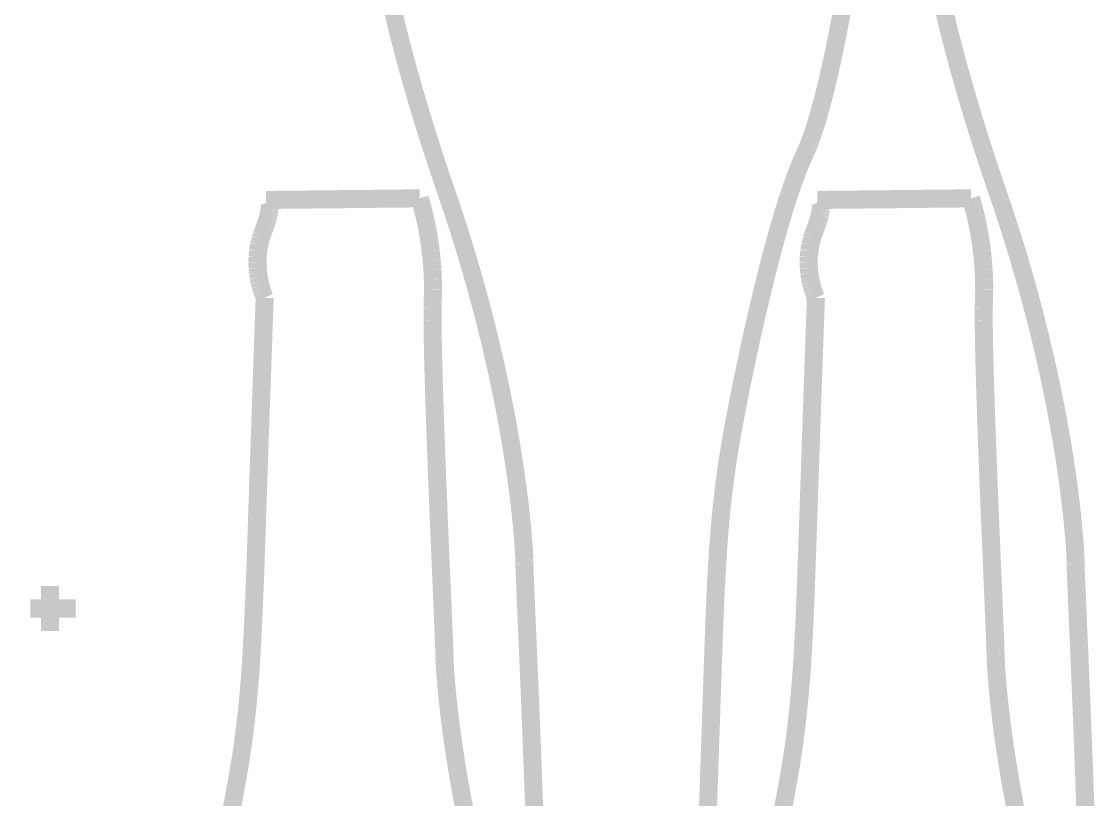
# Model space of a CAD drawing. Extents: x 0 to 49.7, y 1.1 to 69.1.
# Drawn here: x -0.04 to 20.63, y 31.4 to 46.38 of the extents above; entities that cross this region are included whole.
import ezdxf

# ---------------------------------------------------------------- set-up
doc = ezdxf.new("R2010")
doc.units = 0
doc.layers.get('0').update_dxf_attribs({"linetype": 'CONTINUOUS'})

msp = doc.modelspace()

# ---------------------------------------------------------------- linework, layer by layer
at = {"color": 24, "const_width": 0.3477502465248108}
for points in [[(7.081838256683284, 46.716261626169846), (7.153477903525594, 46.41563219712116)], [(15.686182567964465, 46.17493948616057), (15.776336997271763, 46.64963505660731)], [(17.70143822496296, 46.716261626169846), (17.77307787180527, 46.41563219712116)], [(7.153477903525594, 46.41563219712116), (7.229910418378447, 46.10907834279291)], [(17.77307787180527, 46.41563219712116), (17.849510386658125, 46.10907834279291)], [(15.638812411858378, 45.93908209319013), (15.686182567964465, 46.17493948616057)], [(7.229910418378447, 46.10907834279291), (7.311208098863368, 45.7965960834995)], [(15.590025487682748, 45.705986602018186), (15.638812411858378, 45.93908209319013)], [(17.849510386658125, 46.10907834279291), (17.930808067143044, 45.7965960834995)], [(7.311208098863368, 45.7965960834995), (7.397444569163744, 45.47818409267908)], [(17.930808067143044, 45.7965960834995), (18.017044537443418, 45.47818409267908)], [(15.53990387645284, 45.47698355419318), (15.590025487682748, 45.705986602018186)], [(7.397444569163744, 45.47818409267908), (7.488692126901103, 45.153838390646044)], [(15.488530902835667, 45.25339685845427), (15.53990387645284, 45.47698355419318)], [(18.017044537443418, 45.47818409267908), (18.10829209518078, 45.153838390646044)], [(7.488692126901103, 45.153838390646044), (7.585024396258834, 44.82355632427668)], [(15.435989684222946, 45.036559709473636), (15.488530902835667, 45.25339685845427)], [(18.10829209518078, 45.153838390646044), (18.20462436453851, 44.82355632427668)], [(15.382364167107564, 44.82779336286668), (15.435989684222946, 45.036559709473636)], [(7.585024396258834, 44.82355632427668), (7.686512348296603, 44.487336567009116)], [(15.327736266684553, 44.628429686743736), (15.355170229289591, 44.726852617597345)], [(15.355170229289591, 44.726852617597345), (15.382364167107564, 44.82779336286668)], [(18.20462436453851, 44.82355632427668), (18.30611231657628, 44.487336567009116)], [(7.686512348296603, 44.487336567009116), (7.7932309337596575, 44.145176465719636)], [(15.272190468362552, 44.43979524296766), (15.300072891787355, 44.53268906397684)], [(15.300072891787355, 44.53268906397684), (15.327736266684553, 44.628429686743736)], [(18.30611231657628, 44.487336567009116), (18.41283090203933, 44.145176465719636)], [(15.215808355696133, 44.26321659340134), (15.244098531073533, 44.34991537051092)], [(15.244098531073533, 44.34991537051092), (15.272190468362552, 44.43979524296766)], [(7.7932309337596575, 44.145176465719636), (7.905251123707663, 43.797073367284504)], [(15.129850380476842, 44.02385707711293), (15.15867399954335, 44.10002029990762)], [(15.15867399954335, 44.10002029990762), (15.18732964271397, 44.1798634053099)], [(15.18732964271397, 44.1798634053099), (15.215808355696133, 44.26321659340134)], [(18.41283090203933, 44.145176465719636), (18.524851091987337, 43.797073367284504)], [(15.042479699783712, 43.81909429420811), (15.071743074107761, 43.883228254030314)], [(15.071743074107761, 43.883228254030314), (15.100869729649819, 43.951538230596825)], [(15.100869729649819, 43.951538230596825), (15.129850380476842, 44.02385707711293)], [(7.905251123707663, 43.797073367284504), (8.02264720560494, 43.443021965456275)], [(14.953840245578867, 43.6179822095499), (14.983521901440302, 43.68830590702425)], [(14.983521901440302, 43.68830590702425), (15.013073720059406, 43.755382181058295)], [(15.013073720059406, 43.755382181058295), (15.042479699783712, 43.81909429420811)], [(18.524851091987337, 43.797073367284504), (18.642247173884616, 43.443021965456275)], [(14.864177183076588, 43.388654154068504), (14.894152257840066, 43.468038269066234)], [(14.894152257840066, 43.468038269066234), (14.924045002857927, 43.544519866708015)], [(14.924045002857927, 43.544519866708015), (14.953840245578867, 43.6179822095499)], [(8.02264720560494, 43.443021965456275), (8.145490813792085, 43.08302226023494)], [(14.804046869866635, 43.221624096791096), (14.834137106781832, 43.30647629978757)], [(14.834137106781832, 43.30647629978757), (14.864177183076588, 43.388654154068504)], [(18.642247173884616, 43.443021965456275), (18.76509078207176, 43.08302226023494)], [(8.145490813792085, 43.08302226023494), (8.267656548867304, 42.72277581450712)], [(14.683509489478084, 42.857748177806464), (14.743781661897248, 43.044350328808626)], [(14.743781661897248, 43.044350328808626), (14.804046869866635, 43.221624096791096)], [(18.76509078207176, 43.08302226023494), (18.88725651714698, 42.72277581450712)], [(7.62936339996333, 42.97504675740682), (4.667902257474914, 42.944193581600246)], [(4.667902257474914, 42.944193581600246), (4.670016797084326, 42.944366034642414)], [(4.670016797084326, 42.944366034642414), (4.675732288870492, 42.94418296910534)], [(4.675732288870492, 42.94418296910534), (4.6841082004726395, 42.942609666735976)], [(4.6841082004726395, 42.942609666735976), (4.694201014765802, 42.938595490538944)], [(4.694201014765802, 42.938595490538944), (4.705071194310607, 42.93110572226119)], [(4.705071194310607, 42.93110572226119), (4.715775885263019, 42.91909237803106)], [(4.715775885263019, 42.91909237803106), (4.725372897059936, 42.90151543334806)], [(4.725372897059936, 42.90151543334806), (4.7329216973405845, 42.87733486371171)], [(4.7329216973405845, 42.87733486371171), (4.737480095541864, 42.84550268525033)], [(4.737480095541864, 42.84550268525033), (4.738106564381603, 42.80498152658718)], [(7.630206430027183, 42.97247588051658), (7.62936339996333, 42.97504675740682)], [(7.632659242911625, 42.964853456052545), (7.630206430027183, 42.97247588051658)], [(7.636605101172725, 42.95230418082982), (7.632659242911625, 42.964853456052545)], [(7.641927930647482, 42.934963364158406), (7.636605101172725, 42.95230418082982)], [(7.648512983734758, 42.91295570285343), (7.641927930647482, 42.934963364158406)], [(7.65624352299062, 42.8864165062249), (7.648512983734758, 42.91295570285343)], [(7.665003474252067, 42.85547047108792), (7.65624352299062, 42.8864165062249)], [(7.674677426637031, 42.820250253628785), (7.665003474252067, 42.85547047108792)], [(14.623359194930071, 42.66273827771745), (14.683509489478084, 42.857748177806464)], [(18.248962704962075, 42.97504675740682), (15.287501562473658, 42.944193581600246)], [(15.287501562473658, 42.944193581600246), (15.28961610208307, 42.944366034642414)], [(15.28961610208307, 42.944366034642414), (15.295331593869236, 42.94418296910534)], [(15.295331593869236, 42.94418296910534), (15.303707505471383, 42.942609666735976)], [(15.303707505471383, 42.942609666735976), (15.313800319764546, 42.938595490538944)], [(15.313800319764546, 42.938595490538944), (15.324670499309352, 42.93110572226119)], [(15.324670499309352, 42.93110572226119), (15.335375190261761, 42.91909237803106)], [(15.335375190261761, 42.91909237803106), (15.344972202058681, 42.90151543334806)], [(15.344972202058681, 42.90151543334806), (15.35252100233933, 42.87733486371171)], [(15.35252100233933, 42.87733486371171), (15.35707940054061, 42.84550268525033)], [(15.35707940054061, 42.84550268525033), (15.357705869380347, 42.80498152658718)], [(18.249805735025927, 42.97247588051658), (18.248962704962075, 42.97504675740682)], [(18.25225854791037, 42.964853456052545), (18.249805735025927, 42.97247588051658)], [(18.25620440617147, 42.95230418082982), (18.25225854791037, 42.964853456052545)], [(18.261527235646227, 42.934963364158406), (18.25620440617147, 42.95230418082982)], [(18.2681122887335, 42.91295570285343), (18.261527235646227, 42.934963364158406)], [(18.275842827989365, 42.8864165062249), (18.2681122887335, 42.91295570285343)], [(18.28460277925081, 42.85547047108792), (18.275842827989365, 42.8864165062249)], [(18.294276731635772, 42.820250253628785), (18.28460277925081, 42.85547047108792)], [(4.716291254546743, 42.65881828741268), (4.70697812698848, 42.6208520868974)], [(4.72379760484778, 42.69369890503492), (4.716291254546743, 42.65881828741268)], [(4.729614578616454, 42.72562659595042), (4.72379760484778, 42.69369890503492)], [(4.733859576577633, 42.754728710098014), (4.729614578616454, 42.72562659595042)], [(4.736651326018038, 42.78113790366399), (4.733859576577633, 42.754728710098014)], [(4.738106564381603, 42.80498152658718), (4.736651326018038, 42.78113790366399)], [(7.685149305982508, 42.78088851003377), (7.674677426637031, 42.820250253628785)], [(7.6963030381254995, 42.73750993711799), (7.685149305982508, 42.78088851003377)], [(7.708023212183937, 42.69024719106774), (7.6963030381254995, 42.73750993711799)], [(7.720193090713886, 42.639227621821846), (7.708023212183937, 42.69024719106774)], [(7.732697262833277, 42.584586538690324), (7.720193090713886, 42.639227621821846)], [(8.267656548867304, 42.72277581450712), (8.383094625454989, 42.36819644105747)], [(14.563457630731346, 42.46023595622696), (14.623359194930071, 42.66273827771745)], [(15.335890559545486, 42.65881828741268), (15.326577431987225, 42.6208520868974)], [(15.343396909846525, 42.69369890503492), (15.335890559545486, 42.65881828741268)], [(15.3492138836152, 42.72562659595042), (15.343396909846525, 42.69369890503492)], [(15.353458881576376, 42.754728710098014), (15.3492138836152, 42.72562659595042)], [(15.356250631016781, 42.78113790366399), (15.353458881576376, 42.754728710098014)], [(15.357705869380347, 42.80498152658718), (15.356250631016781, 42.78113790366399)], [(18.304748610981253, 42.78088851003377), (18.294276731635772, 42.820250253628785)], [(18.315902343124243, 42.73750993711799), (18.304748610981253, 42.78088851003377)], [(18.327622517182682, 42.69024719106774), (18.315902343124243, 42.73750993711799)], [(18.33979239571263, 42.639227621821846), (18.327622517182682, 42.69024719106774)], [(18.35229656783202, 42.584586538690324), (18.33979239571263, 42.639227621821846)], [(18.88725651714698, 42.72277581450712), (19.002694593734663, 42.36819644105747)], [(4.649302533595646, 42.43553935402595), (4.629189202630844, 42.380197846230836)], [(4.667020093836108, 42.48714791673896), (4.649302533595646, 42.43553935402595)], [(4.682460278998491, 42.53514823118497), (4.667020093836108, 42.48714791673896)], [(4.695740821448126, 42.57967295355026), (4.682460278998491, 42.53514823118497)], [(4.70697812698848, 42.6208520868974), (4.695740821448126, 42.57967295355026)], [(7.745420317660042, 42.52644863848828), (7.732697262833277, 42.584586538690324)], [(7.758244854469316, 42.46494392427828), (7.745420317660042, 42.52644863848828)], [(7.771056788940893, 42.400205052246605), (7.758244854469316, 42.46494392427828)], [(14.503933970843306, 42.251161847267824), (14.563457630731346, 42.46023595622696)], [(15.268901838594392, 42.43553935402595), (15.248788507629587, 42.380197846230836)], [(15.286619398834851, 42.48714791673896), (15.268901838594392, 42.43553935402595)], [(15.302059583997234, 42.53514823118497), (15.286619398834851, 42.48714791673896)], [(15.31534012644687, 42.57967295355026), (15.302059583997234, 42.53514823118497)], [(15.326577431987225, 42.6208520868974), (15.31534012644687, 42.57967295355026)], [(18.365019622658785, 42.52644863848828), (18.35229656783202, 42.584586538690324)], [(18.37784415946806, 42.46494392427828), (18.365019622658785, 42.52644863848828)], [(18.390656093939636, 42.400205052246605), (18.37784415946806, 42.46494392427828)], [(4.584210796108451, 42.259947666485594), (4.564897050306493, 42.19927072687803)], [(4.606562700216841, 42.32098808404359), (4.584210796108451, 42.259947666485594)], [(4.629189202630844, 42.380197846230836), (4.606562700216841, 42.32098808404359)], [(7.783738720349909, 42.33236202545582), (7.771056788940893, 42.400205052246605)], [(7.796175901095227, 42.26154219384476), (7.783738720349909, 42.33236202545582)], [(7.808251593732912, 42.18787821359972), (7.796175901095227, 42.26154219384476)], [(8.383094625454989, 42.36819644105747), (8.49199076221594, 42.0196051678568)], [(14.44491523356432, 42.03642862540169), (14.503933970843306, 42.251161847267824)], [(15.203810101107194, 42.259947666485594), (15.184496355305235, 42.19927072687803)], [(15.226162005215585, 42.32098808404359), (15.203810101107194, 42.259947666485594)], [(15.248788507629587, 42.380197846230836), (15.226162005215585, 42.32098808404359)], [(18.403338025348653, 42.33236202545582), (18.390656093939636, 42.400205052246605)], [(18.41577520609397, 42.26154219384476), (18.403338025348653, 42.33236202545582)], [(18.427850898731656, 42.18787821359972), (18.41577520609397, 42.26154219384476)], [(19.002694593734663, 42.36819644105747), (19.111590730495614, 42.0196051678568)], [(4.534776136648217, 42.07941586256792), (4.514978195766313, 41.96224861259199)], [(4.548470566399066, 42.13905808392246), (4.534776136648217, 42.07941586256792)], [(4.564897050306493, 42.19927072687803), (4.548470566399066, 42.13905808392246)], [(7.819850387380896, 42.11150008778324), (7.808251593732912, 42.18787821359972)], [(7.841152317774826, 41.95111079919135), (7.819850387380896, 42.11150008778324)], [(8.49199076221594, 42.0196051678568), (8.594532667653755, 41.677328329123384)], [(14.386530095395084, 41.816959577685125), (14.44491523356432, 42.03642862540169)], [(15.154375441646962, 42.07941586256792), (15.134577500765058, 41.96224861259199)], [(15.168069871397812, 42.13905808392246), (15.154375441646962, 42.07941586256792)], [(15.184496355305235, 42.19927072687803), (15.168069871397812, 42.13905808392246)], [(18.43944969237964, 42.11150008778324), (18.427850898731656, 42.18787821359972)], [(18.46075162277357, 41.95111079919135), (18.43944969237964, 42.11150008778324)], [(19.111590730495614, 42.0196051678568), (19.214132635933428, 41.677328329123384)], [(4.5042801376232156, 41.848596751552655), (4.501459867102758, 41.73928805405235)], [(4.514978195766313, 41.96224861259199), (4.5042801376232156, 41.848596751552655)], [(7.859155088815806, 41.78141965881703), (7.841152317774826, 41.95111079919135)], [(14.328906901195833, 41.59367003180349), (14.386530095395084, 41.816959577685125)], [(15.12387944262196, 41.848596751552655), (15.121059172101504, 41.73928805405235)], [(15.134577500765058, 41.96224861259199), (15.12387944262196, 41.848596751552655)], [(18.478754393814548, 41.78141965881703), (18.46075162277357, 41.95111079919135)], [(4.501459867102758, 41.73928805405235), (4.505295620729241, 41.63514764156978)], [(4.505295620729241, 41.63514764156978), (4.5145662983078925, 41.537000635583645)], [(7.872931433761687, 41.603464038037046), (7.859155088815806, 41.78141965881703)], [(7.881553422589397, 41.41828396135188), (7.872931433761687, 41.603464038037046)], [(8.594532667653755, 41.677328329123384), (8.690907386991098, 41.34167899345686)], [(14.272172337624472, 41.36747796856591), (14.328906901195833, 41.59367003180349)], [(15.121059172101504, 41.73928805405235), (15.124894925727986, 41.63514764156978)], [(15.124894925727986, 41.63514764156978), (15.134165603306638, 41.537000635583645)], [(18.49253073876043, 41.603464038037046), (18.478754393814548, 41.78141965881703)], [(18.50115272758814, 41.41828396135188), (18.49253073876043, 41.603464038037046)], [(19.214132635933428, 41.677328329123384), (19.310507355270772, 41.34167899345686)], [(4.5145662983078925, 41.537000635583645), (4.528048809801149, 41.445674810696374)], [(4.528048809801149, 41.445674810696374), (4.544522055014241, 41.3619979415104)], [(7.8840944518377185, 41.22691945326203), (7.881553422589397, 41.41828396135188)], [(15.134165603306638, 41.537000635583645), (15.147648114799892, 41.445674810696374)], [(15.147648114799892, 41.445674810696374), (15.164121360012984, 41.3619979415104)], [(18.503693756836462, 41.22691945326203), (18.50115272758814, 41.41828396135188)], [(4.544522055014241, 41.3619979415104), (4.562762943909604, 41.28679780262816)], [(4.562762943909604, 41.28679780262816), (4.5815510395734, 41.22089686240461)], [(4.5815510395734, 41.22089686240461), (4.590767328115675, 41.19169392955544)], [(4.590767328115675, 41.19169392955544), (4.599662588687133, 41.165125548565925)], [(7.879627254764511, 41.03040523202053), (7.8840944518377185, 41.22691945326203)], [(8.690907386991098, 41.34167899345686), (8.781301302169702, 41.01298349507548)], [(14.216456241923327, 41.139304021905204), (14.272172337624472, 41.36747796856591)], [(15.164121360012984, 41.3619979415104), (15.182362248908348, 41.28679780262816)], [(15.182362248908348, 41.28679780262816), (15.201150344572145, 41.22089686240461)], [(15.201150344572145, 41.22089686240461), (15.210366633114418, 41.19169392955544)], [(15.210366633114418, 41.19169392955544), (15.219261893685879, 41.165125548565925)], [(18.499226559763255, 41.03040523202053), (18.503693756836462, 41.22691945326203)], [(19.310507355270772, 41.34167899345686), (19.400901270449378, 41.01298349507548)], [(4.599662588687133, 41.165125548565925), (4.608083271752152, 41.141295191261364)], [(4.608083271752152, 41.141295191261364), (4.615877154336967, 41.1203089825908)], [(4.615877154336967, 41.1203089825908), (4.622890686905949, 41.10226508813207)], [(4.622890686905949, 41.10226508813207), (4.6289716464853345, 41.08727228595794)], [(4.6289716464853345, 41.08727228595794), (4.633966815179964, 41.07543139476998)], [(4.633966815179964, 41.07543139476998), (4.637724301656537, 41.0668458863935)], [(4.637642386461504, 40.96759783406119), (4.6366720064588165, 40.940183106603165)], [(4.638493707537, 40.99160860377909), (4.637642386461504, 40.96759783406119)], [(4.637724301656537, 41.0668458863935), (4.640090556379427, 41.061616579530074)], [(4.63922066343785, 41.01213847516883), (4.638493707537, 40.99160860377909)], [(4.6398219276021955, 41.02910785451864), (4.63922066343785, 41.01213847516883)], [(4.640295178546774, 41.042442454364185), (4.6398219276021955, 41.02910785451864)], [(4.640090556379427, 41.061616579530074), (4.64091335637487, 41.05985225225246)], [(4.640636768226463, 41.0520626809937), (4.640295178546774, 41.042442454364185)], [(4.64084371187707, 41.05789159381914), (4.640636768226463, 41.0520626809937)], [(4.64091335637487, 41.05985225225246), (4.64084371187707, 41.05789159381914)], [(7.876382484447937, 40.91839034831997), (7.877783333775126, 40.977523169919166)], [(7.877783333775126, 40.977523169919166), (7.879627254764511, 41.03040523202053)], [(8.781301302169702, 41.01298349507548), (8.865901458412232, 40.691560208826346)], [(14.108588024785865, 40.680669135932206), (14.216456241923327, 41.139304021905204)], [(15.219261893685879, 41.165125548565925), (15.227682576750897, 41.141295191261364)], [(15.227682576750897, 41.141295191261364), (15.235476459335711, 41.1203089825908)], [(15.235476459335711, 41.1203089825908), (15.242489991904694, 41.10226508813207)], [(15.242489991904694, 41.10226508813207), (15.24857095148408, 41.08727228595794)], [(15.24857095148408, 41.08727228595794), (15.253566120178707, 41.07543139476998)], [(15.253566120178707, 41.07543139476998), (15.25732360665528, 41.0668458863935)], [(15.257241691460248, 40.96759783406119), (15.25627131145756, 40.940183106603165)], [(15.258093012535742, 40.99160860377909), (15.257241691460248, 40.96759783406119)], [(15.25732360665528, 41.0668458863935), (15.25968986137817, 41.061616579530074)], [(15.258819968436594, 41.01213847516883), (15.258093012535742, 40.99160860377909)], [(15.259421232600939, 41.02910785451864), (15.258819968436594, 41.01213847516883)], [(15.25989448354552, 41.042442454364185), (15.259421232600939, 41.02910785451864)], [(15.25968986137817, 41.061616579530074), (15.260512661373614, 41.05985225225246)], [(15.260236073225208, 41.0520626809937), (15.25989448354552, 41.042442454364185)], [(15.260443016875815, 41.05789159381914), (15.260236073225208, 41.0520626809937)], [(15.260512661373614, 41.05985225225246), (15.260443016875815, 41.05789159381914)], [(18.49598178944668, 40.91839034831997), (18.49738263877387, 40.977523169919166)], [(18.49738263877387, 40.977523169919166), (18.499226559763255, 41.03040523202053)], [(19.400901270449378, 41.01298349507548), (19.485501426691904, 40.691560208826346)], [(4.631645995200875, 40.79803669674943), (4.6301177959348525, 40.754764248782685)], [(4.633068732798801, 40.83829254304001), (4.631645995200875, 40.79803669674943)], [(4.63438202904304, 40.875452193942664), (4.633068732798801, 40.83829254304001)], [(4.635584557371731, 40.90944136199306), (4.63438202904304, 40.875452193942664)], [(4.6366720064588165, 40.940183106603165), (4.635584557371731, 40.90944136199306)], [(7.874705710253272, 40.705692072351475), (7.874856938305639, 40.78225591682875)], [(7.874856938305639, 40.78225591682875), (7.875411441164317, 40.85322697649218)], [(7.875411441164317, 40.85322697649218), (7.876382484447937, 40.91839034831997)], [(15.25124530019962, 40.79803669674943), (15.249717100933598, 40.754764248782685)], [(15.252668037797545, 40.83829254304001), (15.25124530019962, 40.79803669674943)], [(15.253981334041786, 40.875452193942664), (15.252668037797545, 40.83829254304001)], [(15.255183862370476, 40.90944136199306), (15.253981334041786, 40.875452193942664)], [(15.25627131145756, 40.940183106603165), (15.255183862370476, 40.90944136199306)], [(18.494305015252017, 40.705692072351475), (18.494456243304384, 40.78225591682875)], [(18.494456243304384, 40.78225591682875), (18.49501074616306, 40.85322697649218)], [(18.49501074616306, 40.85322697649218), (18.49598178944668, 40.91839034831997)], [(4.624926959365451, 40.607627313200844), (4.623004107945224, 40.55306582378109)], [(4.626754961612482, 40.65948261642034), (4.624926959365451, 40.607627313200844)], [(4.628486788124457, 40.708554792851544), (4.626754961612482, 40.65948261642034)], [(4.6301177959348525, 40.754764248782685), (4.628486788124457, 40.708554792851544)], [(7.87494515466952, 40.623758305453315), (7.874705710253272, 40.705692072351475)], [(7.875561342654821, 40.53667217227977), (7.87494515466952, 40.623758305453315)], [(8.865901458412232, 40.691560208826346), (8.94489490094135, 40.377730162680265)], [(14.006327516283209, 40.225111873481055), (14.108588024785865, 40.680669135932206)], [(15.244526264364193, 40.607627313200844), (15.242603412943968, 40.55306582378109)], [(15.246354266611228, 40.65948261642034), (15.244526264364193, 40.607627313200844)], [(15.248086093123202, 40.708554792851544), (15.246354266611228, 40.65948261642034)], [(15.249717100933598, 40.754764248782685), (15.248086093123202, 40.708554792851544)], [(18.494544459668266, 40.623758305453315), (18.494305015252017, 40.705692072351475)], [(18.495160647653567, 40.53667217227977), (18.494544459668266, 40.623758305453315)], [(19.485501426691904, 40.691560208826346), (19.564494869221026, 40.377730162680265)], [(4.616698296130082, 40.37391895044825), (4.6120752280379875, 40.24237442300255)], [(4.620989723756459, 40.49587508874913), (4.616698296130082, 40.37391895044825)], [(4.623004107945224, 40.55306582378109), (4.620989723756459, 40.49587508874913)], [(7.87654100859055, 40.444653882100084), (7.875561342654821, 40.53667217227977)], [(7.877871550139007, 40.34792629730722), (7.87654100859055, 40.444653882100084)], [(7.879539038400631, 40.24670432092295), (7.877871550139007, 40.34792629730722)], [(8.94489490094135, 40.377730162680265), (9.018468674979722, 40.071814384608054)], [(15.236297601128825, 40.37391895044825), (15.231674533036731, 40.24237442300255)], [(15.240589028755203, 40.49587508874913), (15.236297601128825, 40.37391895044825)], [(15.242603412943968, 40.55306582378109), (15.240589028755203, 40.49587508874913)], [(18.496140313589294, 40.444653882100084), (18.495160647653567, 40.53667217227977)], [(18.49747085513775, 40.34792629730722), (18.496140313589294, 40.444653882100084)], [(18.499138343399373, 40.24670432092295), (18.49747085513775, 40.34792629730722)], [(19.564494869221026, 40.377730162680265), (19.638068643259395, 40.071814384608054)], [(4.6120752280379875, 40.24237442300255), (4.607143071031846, 40.1018649904876)], [(7.881530207756796, 40.14121081534026), (7.879539038400631, 40.24670432092295)], [(7.883832455869802, 40.03166333670464), (7.881530207756796, 40.14121081534026)], [(13.957619481083363, 40.00078230309894), (14.006327516283209, 40.225111873481055)], [(15.231674533036731, 40.24237442300255), (15.22674237603059, 40.1018649904876)], [(18.50112951275554, 40.14121081534026), (18.499138343399373, 40.24670432092295)], [(18.503431760868548, 40.03166333670464), (18.50112951275554, 40.14121081534026)], [(4.601925703225186, 39.95301148385521), (4.596445012888749, 39.79643208093347)], [(4.607143071031846, 40.1018649904876), (4.601925703225186, 39.95301148385521)], [(7.886431853840092, 39.918284747409054), (7.883832455869802, 40.03166333670464)], [(9.018468674979722, 40.071814384608054), (9.08680916246908, 39.77413390258053)], [(13.910697495611634, 39.77997342790087), (13.957619481083363, 40.00078230309894)], [(15.221525008223932, 39.95301148385521), (15.216044317887494, 39.79643208093347)], [(15.22674237603059, 40.1018649904876), (15.221525008223932, 39.95301148385521)], [(18.506031158838837, 39.918284747409054), (18.503431760868548, 40.03166333670464)], [(19.638068643259395, 40.071814384608054), (19.706409130748757, 39.77413390258053)], [(4.596445012888749, 39.79643208093347), (4.590724878136063, 39.63274761267422)], [(7.889315799329967, 39.80129260359902), (7.886431853840092, 39.918284747409054)], [(7.892470363439866, 39.68090446142005), (7.889315799329967, 39.80129260359902)], [(9.08680916246908, 39.77413390258053), (9.150103408632091, 39.48500709144477)], [(13.865689407267556, 39.56360588181969), (13.910697495611634, 39.77997342790087)], [(15.216044317887494, 39.79643208093347), (15.210324183134805, 39.63274761267422)], [(18.50891510432871, 39.80129260359902), (18.506031158838837, 39.918284747409054)], [(18.51206966843861, 39.68090446142005), (18.50891510432871, 39.80129260359902)], [(19.706409130748757, 39.77413390258053), (19.769703376911764, 39.48500709144477)], [(4.590724878136063, 39.63274761267422), (4.584787850518797, 39.46257625690554)], [(7.895882280551161, 39.55734318326509), (7.892470363439866, 39.68090446142005)], [(7.899538948326157, 39.43082897840339), (7.895882280551161, 39.55734318326509)], [(13.822722565989968, 39.35259764566449), (13.865689407267556, 39.56360588181969)], [(15.210324183134805, 39.63274761267422), (15.20438715551754, 39.46257625690554)], [(18.515481585549907, 39.55734318326509), (18.51206966843861, 39.68090446142005)], [(18.5191382533249, 39.43082897840339), (18.515481585549907, 39.55734318326509)], [(4.584787850518797, 39.46257625690554), (4.578656481588622, 39.28653884457926)], [(7.90342643786529, 39.30157940298046), (7.899538948326157, 39.43082897840339)], [(9.150103408632091, 39.48500709144477), (9.208538458691416, 39.204760285419056)], [(13.781926311560497, 39.147864047120656), (13.822722565989968, 39.35259764566449)], [(15.20438715551754, 39.46257625690554), (15.198255786587367, 39.28653884457926)], [(18.523025742864036, 39.30157940298046), (18.5191382533249, 39.43082897840339)], [(19.769703376911764, 39.48500709144477), (19.82813842697109, 39.204760285419056)], [(4.578656481588622, 39.28653884457926), (4.572353986178138, 39.105258859770935)], [(7.911842809604256, 39.03575497752784), (7.90342643786529, 39.30157940298046)], [(9.208538458691416, 39.204760285419056), (9.262301357869722, 38.93370920622674)], [(13.743428159738212, 38.950325720121015), (13.781926311560497, 39.147864047120656)], [(15.198255786587367, 39.28653884457926), (15.191953291176883, 39.105258859770935)], [(18.531442114603, 39.03575497752784), (18.523025742864036, 39.30157940298046)], [(19.82813842697109, 39.204760285419056), (19.881901326149396, 38.93370920622674)], [(4.565903579119944, 38.91935182718492), (4.559327148684776, 38.72943857777304)], [(4.572353986178138, 39.105258859770935), (4.565903579119944, 38.91935182718492)], [(7.921023944257163, 38.761626274813665), (7.911842809604256, 39.03575497752784)], [(9.262301357869722, 38.93370920622674), (9.31157915138967, 38.67217488183863)], [(13.70735562628218, 38.76089799235095), (13.743428159738212, 38.950325720121015)], [(15.185502884118687, 38.91935182718492), (15.17892645368352, 38.72943857777304)], [(15.191953291176883, 39.105258859770935), (15.185502884118687, 38.91935182718492)], [(18.54062324925591, 38.761626274813665), (18.531442114603, 39.03575497752784)], [(19.881901326149396, 38.93370920622674), (19.931179119669345, 38.67217488183863)], [(4.559327148684776, 38.72943857777304), (4.552648241345704, 38.536139942487125)], [(7.930865043436848, 38.480954968991824), (7.921023944257163, 38.761626274813665)], [(13.6738373876931, 38.580501497743285), (13.70735562628218, 38.76089799235095)], [(15.17892645368352, 38.72943857777304), (15.172247546344447, 38.536139942487125)], [(18.550464348435593, 38.480954968991824), (18.54062324925591, 38.761626274813665)], [(4.552648241345704, 38.536139942487125), (4.54589106685672, 38.34007409915527)], [(9.31157915138967, 38.67217488183863), (9.356558221192996, 38.42048099334927)], [(13.643001291370505, 38.41005156398341), (13.658075677099202, 38.4939778267996)], [(13.658075677099202, 38.4939778267996), (13.6738373876931, 38.580501497743285)], [(15.172247546344447, 38.536139942487125), (15.165490371855466, 38.34007409915527)], [(19.931179119669345, 38.67217488183863), (19.97615818947267, 38.42048099334927)], [(4.54589106685672, 38.34007409915527), (4.532228142950114, 37.94212941840847)], [(7.941259318913348, 38.19549477484504), (7.930865043436848, 38.480954968991824)], [(9.356558221192996, 38.42048099334927), (9.377494020512776, 38.29842403634681)], [(9.377494020512776, 38.29842403634681), (9.397425612502364, 38.17894591560576)], [(13.614975018893697, 38.25046882500414), (13.628628822687496, 38.32884475298609)], [(13.628628822687496, 38.32884475298609), (13.643001291370505, 38.41005156398341)], [(15.165490371855466, 38.34007409915527), (15.151827447948857, 37.94212941840847)], [(18.560858623912093, 38.19549477484504), (18.550464348435593, 38.480954968991824)], [(19.97615818947267, 38.42048099334927), (19.99709398879245, 38.29842403634681)], [(19.99709398879245, 38.29842403634681), (20.017025580782036, 38.17894591560576)], [(7.952101309018566, 37.90700736652718), (7.941259318913348, 38.19549477484504)], [(9.397425612502364, 38.17894591560576), (9.41637554871343, 38.06208908110574)], [(13.578484784271094, 38.033472488599955), (13.589887080943141, 38.102668608490866)], [(13.589887080943141, 38.102668608490866), (13.60205579873146, 38.175037864357755)], [(13.60205579873146, 38.175037864357755), (13.614975018893697, 38.25046882500414)], [(18.57170061401731, 37.90700736652718), (18.560858623912093, 38.19549477484504)], [(20.017025580782036, 38.17894591560576), (20.035975516993105, 38.06208908110574)], [(4.532228142950114, 37.94212941840847), (4.5185217741424974, 37.54056057065232)], [(7.974703270038107, 37.32796841963285), (7.952101309018566, 37.90700736652718)], [(9.41637554871343, 38.06208908110574), (9.434367707259504, 37.94789332970263)], [(9.434367707259504, 37.94789332970263), (9.45142530297319, 37.836395805128596)], [(13.549037598218922, 37.846087666098704), (13.558044289986864, 37.90506660652181)], [(13.558044289986864, 37.90506660652181), (13.567865490738605, 37.96756889525268)], [(13.567865490738605, 37.96756889525268), (13.578484784271094, 38.033472488599955)], [(15.151827447948857, 37.94212941840847), (15.138121079141243, 37.54056057065232)], [(18.594302575036853, 37.32796841963285), (18.57170061401731, 37.90700736652718)], [(20.035975516993105, 38.06208908110574), (20.05396767553918, 37.94789332970263)], [(20.05396767553918, 37.94789332970263), (20.071025271252864, 37.836395805128596)], [(9.45142530297319, 37.836395805128596), (9.467572213968015, 37.72763895736325)], [(9.467572213968015, 37.72763895736325), (9.482831655076584, 37.62166258326246)], [(13.5070248865612, 37.54215907769707), (13.533532908985956, 37.739142901838036)], [(13.533532908985956, 37.739142901838036), (13.540861997458068, 37.79074085205614)], [(13.540861997458068, 37.79074085205614), (13.549037598218922, 37.846087666098704)], [(20.071025271252864, 37.836395805128596), (20.08717218224769, 37.72763895736325)], [(20.08717218224769, 37.72763895736325), (20.10243162335626, 37.62166258326246)], [(4.5185217741424974, 37.54056057065232), (4.504955689251881, 37.14032889725394)], [(9.482831655076584, 37.62166258326246), (9.497226177850562, 37.51850913280587)], [(9.497226177850562, 37.51850913280587), (9.510779660403482, 37.41821309660189)], [(13.482597576418355, 37.34741448998063), (13.5070248865612, 37.54215907769707)], [(15.138121079141243, 37.54056057065232), (15.124554994250627, 37.14032889725394)], [(20.10243162335626, 37.62166258326246), (20.116826146130236, 37.51850913280587)], [(20.116826146130236, 37.51850913280587), (20.13037962868316, 37.41821309660189)], [(7.9862516543353035, 37.0409349231167), (7.974703270038107, 37.32796841963285)], [(9.510779660403482, 37.41821309660189), (9.523515980848876, 37.32081957775386)], [(9.523515980848876, 37.32081957775386), (9.535457690738411, 37.22636571999395)], [(13.460088972189913, 37.15301746147227), (13.482597576418355, 37.34741448998063)], [(18.605850959334045, 37.0409349231167), (18.594302575036853, 37.32796841963285)], [(20.13037962868316, 37.41821309660189), (20.14311594912855, 37.32081957775386)], [(20.14311594912855, 37.32081957775386), (20.155057659018087, 37.22636571999395)], [(4.504955689251881, 37.14032889725394), (4.49828275144119, 36.942265251756595)], [(7.997823253465098, 36.75790233717896), (7.9862516543353035, 37.0409349231167)], [(9.535457690738411, 37.22636571999395), (9.546628004904688, 37.134893973301764)], [(9.546628004904688, 37.134893973301764), (9.557051464742173, 37.046444134533196)], [(9.557051464742173, 37.046444134533196), (9.56675062180253, 36.961053347420396)], [(13.439338891530936, 36.95706835558434), (13.460088972189913, 37.15301746147227)], [(15.124554994250627, 37.14032889725394), (15.117882056439935, 36.942265251756595)], [(18.617422558463844, 36.75790233717896), (18.605850959334045, 37.0409349231167)], [(20.155057659018087, 37.22636571999395), (20.166227973184366, 37.134893973301764)], [(20.166227973184366, 37.134893973301764), (20.17665143302185, 37.046444134533196)], [(20.17665143302185, 37.046444134533196), (20.186350590082206, 36.961053347420396)], [(4.49828275144119, 36.942265251756595), (4.49171361709627, 36.74639573958045)], [(9.56675062180253, 36.961053347420396), (9.575748690918362, 36.87876671506671)], [(9.575748690918362, 36.87876671506671), (9.58406888692227, 36.79961872808057)], [(13.420184001512055, 36.75766753572923), (13.439338891530936, 36.95706835558434)], [(15.117882056439935, 36.942265251756595), (15.111312922095014, 36.74639573958045)], [(20.186350590082206, 36.961053347420396), (20.19534865919804, 36.87876671506671)], [(20.19534865919804, 36.87876671506671), (20.203668855201943, 36.79961872808057)], [(4.49171361709627, 36.74639573958045), (4.485271169409252, 36.553338538553575)], [(8.009311942478465, 36.48062437660234), (7.997823253465098, 36.75790233717896)], [(9.58406888692227, 36.79961872808057), (9.591735751208713, 36.723651836441576)], [(9.591735751208713, 36.723651836441576), (9.598771172048433, 36.65090849012936)], [(9.598771172048433, 36.65090849012936), (9.60519969083589, 36.58142583287607)], [(13.402463124866937, 36.552918018443044), (13.420184001512055, 36.75766753572923)], [(15.111312922095014, 36.74639573958045), (15.104870474407996, 36.553338538553575)], [(18.62891124747721, 36.48062437660234), (18.617422558463844, 36.75790233717896)], [(20.203668855201943, 36.79961872808057), (20.21133571948839, 36.723651836441576)], [(20.21133571948839, 36.723651836441576), (20.21837114032811, 36.65090849012936)], [(20.21837114032811, 36.65090849012936), (20.224799659115565, 36.58142583287607)], [(4.485271169409252, 36.553338538553575), (4.478977959931807, 36.36371713275153)], [(8.020611596426372, 36.21086536866446), (8.009311942478465, 36.48062437660234)], [(9.60519969083589, 36.58142583287607), (9.611043859122754, 36.515246314661326)], [(9.611043859122754, 36.515246314661326), (9.616327555022556, 36.45240707921728)], [(9.616327555022556, 36.45240707921728), (9.621073993367897, 36.392947923399824)], [(13.38601508432924, 36.340925473385596), (13.402463124866937, 36.552918018443044)], [(15.104870474407996, 36.553338538553575), (15.098577264930551, 36.36371713275153)], [(18.640210901425117, 36.21086536866446), (18.62891124747721, 36.48062437660234)], [(20.224799659115565, 36.58142583287607), (20.230643827402428, 36.515246314661326)], [(20.230643827402428, 36.515246314661326), (20.23592752330223, 36.45240707921728)], [(20.23592752330223, 36.45240707921728), (20.240673961647573, 36.392947923399824)], [(4.478977959931807, 36.36371713275153), (4.472806794145747, 36.17925605259604)], [(9.621073993367897, 36.392947923399824), (9.625306388991376, 36.33691395031229)], [(9.625306388991376, 36.33691395031229), (9.629047956725595, 36.284342303686834)], [(9.629047956725595, 36.284342303686834), (9.632322574684084, 36.23527012725563)], [(9.632322574684084, 36.23527012725563), (9.635152794418513, 36.18974252412201)], [(13.370677044430296, 36.11978761084554), (13.37821689041837, 36.23161677588529)], [(13.37821689041837, 36.23161677588529), (13.38601508432924, 36.340925473385596)], [(15.098577264930551, 36.36371713275153), (15.09240609914449, 36.17925605259604)], [(20.240673961647573, 36.392947923399824), (20.244906357271052, 36.33691395031229)], [(20.244906357271052, 36.33691395031229), (20.24864792500527, 36.284342303686834)], [(20.24864792500527, 36.284342303686834), (20.251922542963758, 36.23527012725563)], [(20.251922542963758, 36.23527012725563), (20.25475276269819, 36.18974252412201)], [(4.472806794145747, 36.17925605259604), (4.466702288093295, 36.00111471315525)], [(8.026157951575023, 36.07935267870347), (8.020611596426372, 36.21086536866446)], [(8.031617416921655, 35.950376375024284), (8.026157951575023, 36.07935267870347)], [(9.635152794418513, 36.18974252412201), (9.637563157323344, 36.14779663801813)], [(9.637563157323344, 36.14779663801813), (9.639576214950246, 36.10947226579988)], [(9.639576214950246, 36.10947226579988), (9.641215182131818, 36.074811857446875)], [(9.641215182131818, 36.074811857446875), (9.642503936981594, 36.04385520981499)], [(9.642503936981594, 36.04385520981499), (9.643465694332173, 36.0166394666364)], [(9.643465694332173, 36.0166394666364), (9.644123669016157, 35.9932070778907)], [(13.363373989734743, 36.0051965440073), (13.370677044430296, 36.11978761084554)], [(15.09240609914449, 36.17925605259604), (15.086301593092038, 36.00111471315525)], [(18.645757256573766, 36.07935267870347), (18.640210901425117, 36.21086536866446)], [(18.6512167219204, 35.950376375024284), (18.645757256573766, 36.07935267870347)], [(20.25475276269819, 36.18974252412201), (20.257163125603018, 36.14779663801813)], [(20.257163125603018, 36.14779663801813), (20.259176183229922, 36.10947226579988)], [(20.259176183229922, 36.10947226579988), (20.260815150411492, 36.074811857446875)], [(20.260815150411492, 36.074811857446875), (20.26210390526127, 36.04385520981499)], [(20.26210390526127, 36.04385520981499), (20.263065662611847, 36.0166394666364)], [(20.263065662611847, 36.0166394666364), (20.263723637295833, 35.9932070778907)], [(4.460643548425113, 35.829054333293854), (4.454609681791858, 35.66283878500025)], [(4.466702288093295, 36.00111471315525), (4.460643548425113, 35.829054333293854)], [(8.03697672684764, 35.824159320019874), (8.031617416921655, 35.950376375024284)], [(8.04222195245342, 35.70091906983573), (8.03697672684764, 35.824159320019874)], [(9.644123669016157, 35.9932070778907), (9.644501739147072, 35.97359784043379)], [(9.644501739147072, 35.97359784043379), (9.644622456276593, 35.95785155112155)], [(9.644622456276593, 35.95785155112155), (9.644816134308574, 35.940290525180906)], [(9.644816134308574, 35.940290525180906), (9.64538788247147, 35.915359121530166)], [(9.64538788247147, 35.915359121530166), (9.646325761708516, 35.883277549438574)], [(9.646325761708516, 35.883277549438574), (9.647615179839224, 35.84426336505163)], [(9.647615179839224, 35.84426336505163), (9.649242871244963, 35.79853677763858)], [(13.349398660509431, 35.76678419288898), (13.356288159544235, 35.887607447358974)], [(13.356288159544235, 35.887607447358974), (13.363373989734743, 36.0051965440073)], [(15.080242853423854, 35.829054333293854), (15.074208986790602, 35.66283878500025)], [(15.086301593092038, 36.00111471315525), (15.080242853423854, 35.829054333293854)], [(18.656576031846384, 35.824159320019874), (18.6512167219204, 35.950376375024284)], [(18.661821257452164, 35.70091906983573), (18.656576031846384, 35.824159320019874)], [(20.263723637295833, 35.9932070778907), (20.26410170742675, 35.97359784043379)], [(20.26410170742675, 35.97359784043379), (20.26422242455627, 35.95785155112155)], [(20.26422242455627, 35.95785155112155), (20.26441610258825, 35.940290525180906)], [(20.26441610258825, 35.940290525180906), (20.264987850751144, 35.915359121530166)], [(20.264987850751144, 35.915359121530166), (20.26592572998819, 35.883277549438574)], [(20.26592572998819, 35.883277549438574), (20.2672151481189, 35.84426336505163)], [(20.2672151481189, 35.84426336505163), (20.268842839524638, 35.79853677763858)], [(4.454609681791858, 35.66283878500025), (4.448581784686986, 35.50222928713912)], [(8.047341154682227, 35.580875833741096), (8.04222195245342, 35.70091906983573)], [(9.649242871244963, 35.79853677763858), (9.651196896868967, 35.746317996468655)], [(9.651196896868967, 35.746317996468655), (9.653462664530744, 35.68782723081109)], [(9.653462664530744, 35.68782723081109), (9.656027571892599, 35.62328468993512)], [(9.656027571892599, 35.62328468993512), (9.658878353335902, 35.552907929986254)], [(13.336129725476097, 35.51448539219015), (13.34268625748332, 35.64249065258572)], [(13.34268625748332, 35.64249065258572), (13.349398660509431, 35.76678419288898)], [(15.074208986790602, 35.66283878500025), (15.06818108968573, 35.50222928713912)], [(18.66694045968097, 35.580875833741096), (18.661821257452164, 35.70091906983573)], [(20.268842839524638, 35.79853677763858), (20.270796865148643, 35.746317996468655)], [(20.270796865148643, 35.746317996468655), (20.27306263281042, 35.68782723081109)], [(20.27306263281042, 35.68782723081109), (20.275627540172277, 35.62328468993512)], [(20.275627540172277, 35.62328468993512), (20.278478321615577, 35.552907929986254)], [(0.5023258866684119, 34.64407243836437), (0.5023258866684119, 35.51344802081339)], [(4.448581784686986, 35.50222928713912), (4.442539295401623, 35.34698971169888)], [(8.05231974135357, 35.46424982100522), (8.047341154682227, 35.580875833741096)], [(8.057145773410683, 35.351261240897315), (8.05231974135357, 35.46424982100522)], [(9.658878353335902, 35.552907929986254), (9.662001079961094, 35.47691716023374)], [(9.662001079961094, 35.47691716023374), (9.665383812711406, 35.395532589946804)], [(9.665383812711406, 35.395532589946804), (9.66901195940635, 35.30897442839468)], [(13.329709166059818, 35.38253493681442), (13.336129725476097, 35.51448539219015)], [(15.06818108968573, 35.50222928713912), (15.062138600400367, 35.34698971169888)], [(18.671919046352315, 35.46424982100522), (18.66694045968097, 35.580875833741096)], [(18.676745078409425, 35.351261240897315), (18.671919046352315, 35.46424982100522)], [(20.278478321615577, 35.552907929986254), (20.28160104824077, 35.47691716023374)], [(20.28160104824077, 35.47691716023374), (20.28498378099108, 35.395532589946804)], [(20.28498378099108, 35.395532589946804), (20.288611927686024, 35.30897442839468)], [(4.436460988945964, 35.196881277544215), (4.430327961813461, 35.051667856663535)], [(4.442539295401623, 35.34698971169888), (4.436460988945964, 35.196881277544215)], [(8.061805321954006, 35.24212499643919), (8.057145773410683, 35.351261240897315)], [(8.06628445808398, 35.13706660314751), (8.061805321954006, 35.24212499643919)], [(9.66901195940635, 35.30897442839468), (9.672872917708226, 35.21746023172288)], [(9.672872917708226, 35.21746023172288), (9.676953421998407, 35.12121286232438)], [(13.317196702928783, 35.10584862282864), (13.323405344087469, 35.24640315844693)], [(13.323405344087469, 35.24640315844693), (13.329709166059818, 35.38253493681442)], [(15.056060293944707, 35.196881277544215), (15.049927266812205, 35.051667856663535)], [(15.062138600400367, 35.34698971169888), (15.056060293944707, 35.196881277544215)], [(18.681404626952748, 35.24212499643919), (18.676745078409425, 35.351261240897315)], [(18.68588376308272, 35.13706660314751), (18.681404626952748, 35.24212499643919)], [(20.288611927686024, 35.30897442839468), (20.2924728859879, 35.21746023172288)], [(20.2924728859879, 35.21746023172288), (20.29655339027808, 35.12121286232438)], [(0.12897715524127662, 35.07876022958888), (0.9983527376902979, 35.07876022958888)], [(4.430327961813461, 35.051667856663535), (4.424119320654773, 34.91111332104524)], [(8.070571242743835, 35.036303617167796), (8.06628445808398, 35.13706660314751)], [(8.074651747034016, 34.94005624776929), (8.070571242743835, 35.036303617167796)], [(9.676953421998407, 35.12121286232438), (9.681240206658265, 35.020449876344664)], [(9.681240206658265, 35.020449876344664), (9.685719342788238, 34.91539148305299)], [(13.311063675796278, 34.96063520194796), (13.317196702928783, 35.10584862282864)], [(15.049927266812205, 35.051667856663535), (15.043718625653518, 34.91111332104524)], [(18.69017054774258, 35.036303617167796), (18.68588376308272, 35.13706660314751)], [(18.69425105203276, 34.94005624776929), (18.69017054774258, 35.036303617167796)], [(20.29655339027808, 35.12121286232438), (20.30084017493794, 35.020449876344664)], [(20.30084017493794, 35.020449876344664), (20.30531931106791, 34.91539148305299)], [(4.417815498682426, 34.77498154267775), (4.411394939266145, 34.64303108730202)], [(4.424119320654773, 34.91111332104524), (4.417815498682426, 34.77498154267775)], [(8.078512705335893, 34.848542051097496), (8.074651747034016, 34.94005624776929)], [(8.082140852030838, 34.76198388954537), (8.078512705335893, 34.848542051097496)], [(9.685719342788238, 34.91539148305299), (9.69037889133156, 34.80625523859486)], [(9.69037889133156, 34.80625523859486), (9.695204923388674, 34.69326665848696)], [(13.298942880055256, 34.65528719235306), (13.304985369340619, 34.81052676779329)], [(13.304985369340619, 34.81052676779329), (13.311063675796278, 34.96063520194796)], [(15.03741480368117, 34.77498154267775), (15.030994244264889, 34.64303108730202)], [(15.043718625653518, 34.91111332104524), (15.03741480368117, 34.77498154267775)], [(18.698112010334636, 34.848542051097496), (18.69425105203276, 34.94005624776929)], [(18.70174015702958, 34.76198388954537), (18.698112010334636, 34.848542051097496)], [(20.30531931106791, 34.91539148305299), (20.309978859611235, 34.80625523859486)], [(20.309978859611235, 34.80625523859486), (20.31480489166835, 34.69326665848696)], [(4.411394939266145, 34.64303108730202), (4.4048384072589215, 34.51502582690646)], [(8.08552358478115, 34.680599319258434), (8.082140852030838, 34.76198388954537)], [(8.08864631140634, 34.60460854950592), (8.08552358478115, 34.680599319258434)], [(8.091497092849643, 34.534231789557055), (8.08864631140634, 34.60460854950592)], [(9.695204923388674, 34.69326665848696), (9.700183510060016, 34.57664064575108)], [(9.700183510060016, 34.57664064575108), (9.705302712288823, 34.456597409656446)], [(13.292914982950386, 34.494677694491926), (13.298942880055256, 34.65528719235306)], [(15.030994244264889, 34.64303108730202), (15.024437712257665, 34.51502582690646)], [(18.705122889779894, 34.680599319258434), (18.70174015702958, 34.76198388954537)], [(18.708245616405083, 34.60460854950592), (18.705122889779894, 34.680599319258434)], [(18.711096397848387, 34.534231789557055), (18.708245616405083, 34.60460854950592)], [(20.31480489166835, 34.69326665848696), (20.31978347833969, 34.57664064575108)], [(20.31978347833969, 34.57664064575108), (20.3249026805685, 34.456597409656446)], [(4.398126004232811, 34.390732286603196), (4.391236505198007, 34.2699090321332)], [(4.4048384072589215, 34.51502582690646), (4.398126004232811, 34.390732286603196)], [(8.094062000211498, 34.469689248681085), (8.091497092849643, 34.534231789557055)], [(8.096327767873277, 34.411198483023526), (8.094062000211498, 34.469689248681085)], [(8.09828179349728, 34.3589797018536), (8.096327767873277, 34.411198483023526)], [(8.09990948490302, 34.31325311444054), (8.09828179349728, 34.3589797018536)], [(9.705302712288823, 34.456597409656446), (9.710547937894603, 34.33335715947231)], [(13.286881116317131, 34.328462146198326), (13.292914982950386, 34.494677694491926)], [(15.017725309231555, 34.390732286603196), (15.010835810196753, 34.2699090321332)], [(15.024437712257665, 34.51502582690646), (15.017725309231555, 34.390732286603196)], [(18.71366130521024, 34.469689248681085), (18.711096397848387, 34.534231789557055)], [(18.71592707287202, 34.411198483023526), (18.71366130521024, 34.469689248681085)], [(18.717881098496026, 34.3589797018536), (18.71592707287202, 34.411198483023526)], [(18.719508789901763, 34.31325311444054), (18.717881098496026, 34.3589797018536)], [(20.3249026805685, 34.456597409656446), (20.33014790617428, 34.33335715947231)], [(4.384150675007499, 34.152319935484876), (4.3768476203119455, 34.03772886864663)], [(4.391236505198007, 34.2699090321332), (4.384150675007499, 34.152319935484876)], [(8.101198903033726, 34.274238930053606), (8.09990948490302, 34.31325311444054)], [(8.102136782270774, 34.24215735796201), (8.101198903033726, 34.274238930053606)], [(8.10270853043367, 34.217225954311274), (8.102136782270774, 34.24215735796201)], [(8.102902208465649, 34.19966492837063), (8.10270853043367, 34.217225954311274)], [(8.10302292559517, 34.18391863905839), (8.102902208465649, 34.19966492837063)], [(8.103400995726087, 34.16430940160148), (8.10302292559517, 34.18391863905839)], [(8.104058970410069, 34.14087701285578), (8.103400995726087, 34.16430940160148)], [(9.710547937894603, 34.33335715947231), (9.715907247820589, 34.20714010446789)], [(9.715907247820589, 34.20714010446789), (9.721366713167221, 34.07816380078871)], [(13.274717870596497, 33.978260426896135), (13.280822376648947, 34.15640176633692)], [(13.280822376648947, 34.15640176633692), (13.286881116317131, 34.328462146198326)], [(15.003749980006244, 34.152319935484876), (14.99644692531069, 34.03772886864663)], [(15.010835810196753, 34.2699090321332), (15.003749980006244, 34.152319935484876)], [(18.72079820803247, 34.274238930053606), (18.719508789901763, 34.31325311444054)], [(18.72173608726952, 34.24215735796201), (18.72079820803247, 34.274238930053606)], [(18.722307835432414, 34.217225954311274), (18.72173608726952, 34.24215735796201)], [(18.722501513464394, 34.19966492837063), (18.722307835432414, 34.217225954311274)], [(18.722622230593913, 34.18391863905839), (18.722501513464394, 34.19966492837063)], [(18.72300030072483, 34.16430940160148), (18.722622230593913, 34.18391863905839)], [(18.723658275408813, 34.14087701285578), (18.72300030072483, 34.16430940160148)], [(20.33014790617428, 34.33335715947231), (20.335507216100265, 34.20714010446789)], [(20.335507216100265, 34.20714010446789), (20.340966681446897, 34.07816380078871)], [(4.3768476203119455, 34.03772886864663), (4.369307774323872, 33.92589970360688)], [(8.10502072776065, 34.11366126967719), (8.104058970410069, 34.14087701285578)], [(8.106309482610424, 34.082704622045306), (8.10502072776065, 34.11366126967719)], [(8.107948449791998, 34.04804421369229), (8.106309482610424, 34.082704622045306)], [(8.1099615074189, 34.009719841474045), (8.107948449791998, 34.04804421369229)], [(8.11237187032373, 33.96777395537016), (8.1099615074189, 34.009719841474045)], [(8.115202090058158, 33.92224635223654), (8.11237187032373, 33.96777395537016)], [(9.721366713167221, 34.07816380078871), (9.72691306831587, 33.94665111082772)], [(9.72691306831587, 33.94665111082772), (9.738212722263778, 33.67689210288984)], [(13.268546704810435, 33.79379934674065), (13.274717870596497, 33.978260426896135)], [(14.99644692531069, 34.03772886864663), (14.988907079322615, 33.92589970360688)], [(18.724620032759393, 34.11366126967719), (18.723658275408813, 34.14087701285578)], [(18.725908787609168, 34.082704622045306), (18.724620032759393, 34.11366126967719)], [(18.72754775479074, 34.04804421369229), (18.725908787609168, 34.082704622045306)], [(18.729560812417645, 34.009719841474045), (18.72754775479074, 34.04804421369229)], [(18.731971175322474, 33.96777395537016), (18.729560812417645, 34.009719841474045)], [(18.734801395056902, 33.92224635223654), (18.731971175322474, 33.96777395537016)], [(20.340966681446897, 34.07816380078871), (20.346513036595546, 33.94665111082772)], [(20.346513036595546, 33.94665111082772), (20.357812690543454, 33.67689210288984)], [(4.361509580413003, 33.81659100610658), (4.3450615398753065, 33.60459846104913)], [(4.369307774323872, 33.92589970360688), (4.361509580413003, 33.81659100610658)], [(8.118476708016647, 33.87317417580534), (8.115202090058158, 33.92224635223654)], [(8.122218275750866, 33.82060252917989), (8.118476708016647, 33.87317417580534)], [(8.126450671374347, 33.76456855609236), (8.122218275750866, 33.82060252917989)], [(8.131197109719688, 33.70510940027489), (8.126450671374347, 33.76456855609236)], [(13.26225349533299, 33.6041779409386), (13.268546704810435, 33.79379934674065)], [(14.981108885411746, 33.81659100610658), (14.96466084487405, 33.60459846104913)], [(14.988907079322615, 33.92589970360688), (14.981108885411746, 33.81659100610658)], [(18.73807601301539, 33.87317417580534), (18.734801395056902, 33.92224635223654)], [(18.74181758074961, 33.82060252917989), (18.73807601301539, 33.87317417580534)], [(18.74604997637309, 33.76456855609236), (18.74181758074961, 33.82060252917989)], [(18.75079641471843, 33.70510940027489), (18.74604997637309, 33.76456855609236)], [(4.3450615398753065, 33.60459846104913), (4.327340663230187, 33.39984894376294)], [(8.13648080561949, 33.64227016483085), (8.131197109719688, 33.70510940027489)], [(8.142324973906353, 33.5760906466161), (8.13648080561949, 33.64227016483085)], [(8.14875349269381, 33.50660798936281), (8.142324973906353, 33.5760906466161)], [(9.738212722263778, 33.67689210288984), (9.749701411277144, 33.39961414231321)], [(13.255811047645974, 33.41112073991173), (13.26225349533299, 33.6041779409386)], [(14.96466084487405, 33.60459846104913), (14.946939968228932, 33.39984894376294)], [(18.75608011061823, 33.64227016483085), (18.75079641471843, 33.70510940027489)], [(18.7619242789051, 33.5760906466161), (18.75608011061823, 33.64227016483085)], [(18.768352797692554, 33.50660798936281), (18.7619242789051, 33.5760906466161)], [(20.357812690543454, 33.67689210288984), (20.36930137955682, 33.39961414231321)], [(4.327340663230187, 33.39984894376294), (4.308185773211308, 33.20044812390783)], [(8.155788913533529, 33.4338646430506), (8.14875349269381, 33.50660798936281)], [(8.163455777819975, 33.35789775141161), (8.155788913533529, 33.4338646430506)], [(8.17177597382388, 33.27874976442547), (8.163455777819975, 33.35789775141161)], [(9.749701411277144, 33.39961414231321), (9.76127301040694, 33.11658155637547)], [(13.249241913301052, 33.21525122773558), (13.255811047645974, 33.41112073991173)], [(14.946939968228932, 33.39984894376294), (14.927785078210054, 33.20044812390783)], [(18.775388218532274, 33.4338646430506), (18.768352797692554, 33.50660798936281)], [(18.783055082818716, 33.35789775141161), (18.775388218532274, 33.4338646430506)], [(18.791375278822624, 33.27874976442547), (18.783055082818716, 33.35789775141161)], [(20.36930137955682, 33.39961414231321), (20.380872978686615, 33.11658155637547)], [(4.308185773211308, 33.20044812390783), (4.2874356925523305, 33.004499018019914)], [(8.180774042939714, 33.196463132071784), (8.17177597382388, 33.27874976442547)], [(8.19047320000007, 33.111072344958984), (8.180774042939714, 33.196463132071784)], [(9.76127301040694, 33.11658155637547), (9.772821394704135, 32.82954805985932)], [(13.24256897549036, 33.01718758223824), (13.249241913301052, 33.21525122773558)], [(14.927785078210054, 33.20044812390783), (14.907034997551076, 33.004499018019914)], [(18.800373347938457, 33.196463132071784), (18.791375278822624, 33.27874976442547)], [(18.810072504998814, 33.111072344958984), (18.800373347938457, 33.196463132071784)], [(20.380872978686615, 33.11658155637547), (20.39242136298381, 32.82954805985932)], [(4.2874356925523305, 33.004499018019914), (4.264927088323889, 32.810101989511544)], [(8.200896659837554, 33.02262250619041), (8.19047320000007, 33.111072344958984)], [(8.212066974003832, 32.93115075949823), (8.200896659837554, 33.02262250619041)], [(8.224008683893368, 32.836696901738314), (8.212066974003832, 32.93115075949823)], [(13.229002890599745, 32.616955908839856), (13.24256897549036, 33.01718758223824)], [(14.907034997551076, 33.004499018019914), (14.884526393322634, 32.810101989511544)], [(18.820495964836297, 33.02262250619041), (18.810072504998814, 33.111072344958984)], [(18.831666279002576, 32.93115075949823), (18.820495964836297, 33.02262250619041)], [(18.84360798889211, 32.836696901738314), (18.831666279002576, 32.93115075949823)], [(4.264927088323889, 32.810101989511544), (4.240499778181041, 32.6153574017951)], [(8.236745004338761, 32.73930338289029), (8.224008683893368, 32.836696901738314)], [(8.250298486891682, 32.63900734668631), (8.236745004338761, 32.73930338289029)], [(9.772821394704135, 32.82954805985932), (9.795423355723676, 32.25050911296499)], [(14.884526393322634, 32.810101989511544), (14.860099083179787, 32.6153574017951)], [(18.856344309337505, 32.73930338289029), (18.84360798889211, 32.836696901738314)], [(18.869897791890423, 32.63900734668631), (18.856344309337505, 32.73930338289029)], [(20.39242136298381, 32.82954805985932), (20.41502332400335, 32.25050911296499)], [(4.240499778181041, 32.6153574017951), (4.213991755756286, 32.418373577654144)], [(8.26469300966566, 32.53585389622971), (8.250298486891682, 32.63900734668631)], [(8.279952450774227, 32.42987752212893), (8.26469300966566, 32.53585389622971)], [(13.215296521792128, 32.2153870610837), (13.229002890599745, 32.616955908839856)], [(14.860099083179787, 32.6153574017951), (14.83359106075503, 32.418373577654144)], [(18.884292314664403, 32.53585389622971), (18.869897791890423, 32.63900734668631)], [(18.899551755772972, 32.42987752212893), (18.884292314664403, 32.53585389622971)], [(4.19848706652332, 32.31142881339347), (4.18948037475538, 32.25244987297037)], [(4.206662667284174, 32.366775627436034), (4.19848706652332, 32.31142881339347)], [(4.213991755756286, 32.418373577654144), (4.206662667284174, 32.366775627436034)], [(8.296099361769054, 32.32112067436358), (8.279952450774227, 32.42987752212893)], [(8.31315695748274, 32.20962314978954), (8.296099361769054, 32.32112067436358)], [(14.818086371522064, 32.31142881339347), (14.809079679754124, 32.25244987297037)], [(14.826261972282918, 32.366775627436034), (14.818086371522064, 32.31142881339347)], [(14.83359106075503, 32.418373577654144), (14.826261972282918, 32.366775627436034)], [(18.9156986667678, 32.32112067436358), (18.899551755772972, 32.42987752212893)], [(18.932756262481483, 32.20962314978954), (18.9156986667678, 32.32112067436358)], [(4.169039880471148, 32.12404399089222), (4.157637583799101, 32.05484787100131)], [(4.179659174003637, 32.18994758423949), (4.169039880471148, 32.12404399089222)], [(4.18948037475538, 32.25244987297037), (4.179659174003637, 32.18994758423949)], [(8.331149116028815, 32.095427398386434), (8.31315695748274, 32.20962314978954)], [(8.35009905223988, 31.978570563886414), (8.331149116028815, 32.095427398386434)], [(9.795423355723676, 32.25050911296499), (9.806265345828894, 31.962021704647135)], [(13.201633597885522, 31.817442380336907), (13.215296521792128, 32.2153870610837)], [(14.788639185469894, 32.12404399089222), (14.777236888797844, 32.05484787100131)], [(14.799258479002383, 32.18994758423949), (14.788639185469894, 32.12404399089222)], [(14.809079679754124, 32.25244987297037), (14.799258479002383, 32.18994758423949)], [(18.95074842102756, 32.095427398386434), (18.932756262481483, 32.20962314978954)], [(18.969698357238624, 31.978570563886414), (18.95074842102756, 32.095427398386434)], [(20.41502332400335, 32.25050911296499), (20.42586531410857, 31.962021704647135)], [(4.132549645848547, 31.907047654488032), (4.118895842054746, 31.82867172650608)], [(4.145468866010782, 31.98247861513442), (4.132549645848547, 31.907047654488032)], [(4.157637583799101, 32.05484787100131), (4.145468866010782, 31.98247861513442)], [(8.37003064422947, 31.859092443145364), (8.35009905223988, 31.978570563886414)], [(9.806265345828894, 31.962021704647135), (9.816659621305394, 31.67656151050035)], [(14.752148950847289, 31.907047654488032), (14.738495147053492, 31.82867172650608)], [(14.765068171009528, 31.98247861513442), (14.752148950847289, 31.907047654488032)], [(14.777236888797844, 32.05484787100131), (14.765068171009528, 31.98247861513442)], [(18.989629949228213, 31.859092443145364), (18.969698357238624, 31.978570563886414)], [(20.42586531410857, 31.962021704647135), (20.43625958958507, 31.67656151050035)], [(4.104523373371739, 31.747464915508765), (4.089448987643042, 31.663538652692573)], [(4.118895842054746, 31.82867172650608), (4.104523373371739, 31.747464915508765)], [(8.390966443549248, 31.7370354861429), (8.37003064422947, 31.859092443145364)], [(8.435945513352573, 31.485341597653544), (8.390966443549248, 31.7370354861429)], [(9.816659621305394, 31.67656151050035), (9.826500720485079, 31.39589020467851)], [(13.19487642339654, 31.621376537005048), (13.201633597885522, 31.817442380336907)], [(14.724122678370485, 31.747464915508765), (14.709048292641786, 31.663538652692573)], [(14.738495147053492, 31.82867172650608), (14.724122678370485, 31.747464915508765)], [(19.010565748547993, 31.7370354861429), (18.989629949228213, 31.859092443145364)], [(19.05554481835132, 31.485341597653544), (19.010565748547993, 31.7370354861429)], [(20.43625958958507, 31.67656151050035), (20.446100688764755, 31.39589020467851)], [(4.073687277049144, 31.57701498174889), (4.040169038460064, 31.396618487141225)], [(4.089448987643042, 31.663538652692573), (4.073687277049144, 31.57701498174889)], [(8.485223306872523, 31.223807273265443), (8.435945513352573, 31.485341597653544)], [(13.188197516057466, 31.428077901719135), (13.19487642339654, 31.621376537005048)], [(14.69328658204789, 31.57701498174889), (14.659768343458808, 31.396618487141225)], [(14.709048292641786, 31.663538652692573), (14.69328658204789, 31.57701498174889)], [(19.104822611871267, 31.223807273265443), (19.05554481835132, 31.485341597653544)], [(4.040169038460064, 31.396618487141225), (4.004096505004034, 31.20719075937116)], [(9.826500720485079, 31.39589020467851), (9.835681855137988, 31.121761501964336)], [(13.181621085622298, 31.238164652307262), (13.188197516057466, 31.428077901719135)], [(14.659768343458808, 31.396618487141225), (14.62369581000278, 31.20719075937116)], [(20.446100688764755, 31.39589020467851), (20.455281823417664, 31.121761501964336)], [(13.175170678564104, 31.052257619721246), (13.181621085622298, 31.238164652307262)]]:
    msp.add_lwpolyline(points, dxfattribs=at)

doc.saveas('drawing.dxf')
